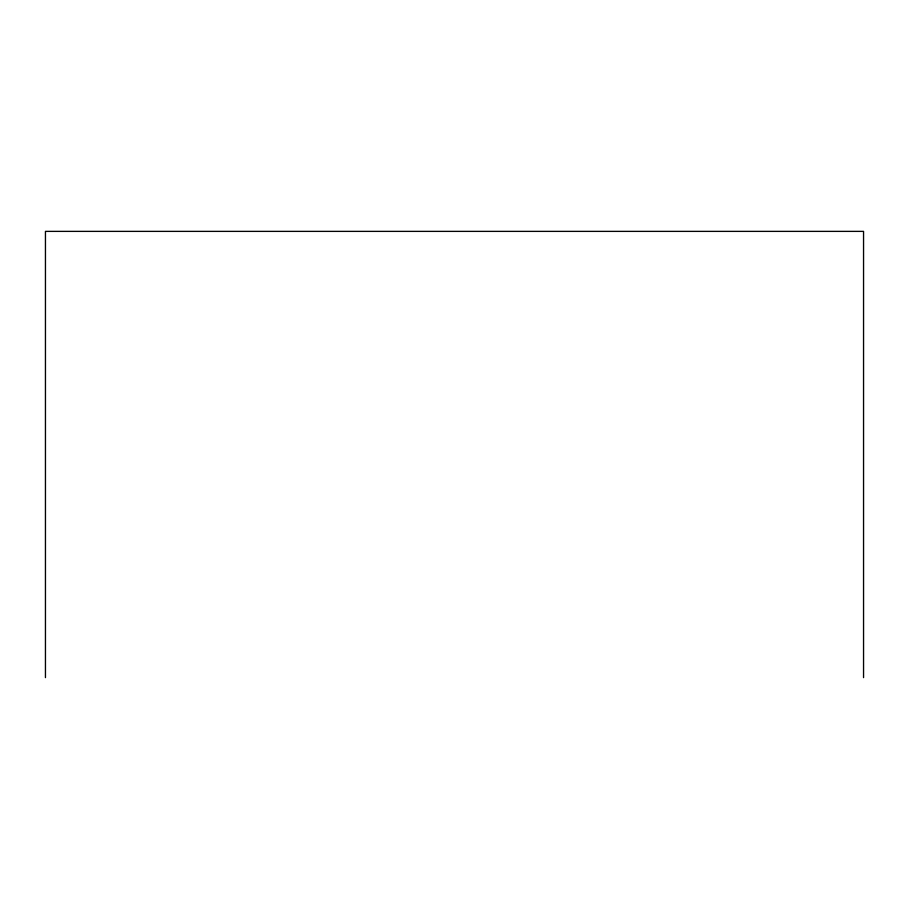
<?xml version="1.0" encoding="UTF-8"?>
<svg xmlns="http://www.w3.org/2000/svg" width="909" height="909" viewBox="0 0 909 909"><rect width="100%" height="100%" fill="white"/><g stroke="black" fill="none" stroke-linecap="round" stroke-linejoin="round"><path stroke-width="1.36" d="M863.55 677.625L863.55 231.375L45.45 231.375L45.45 677.625"/></g></svg>
